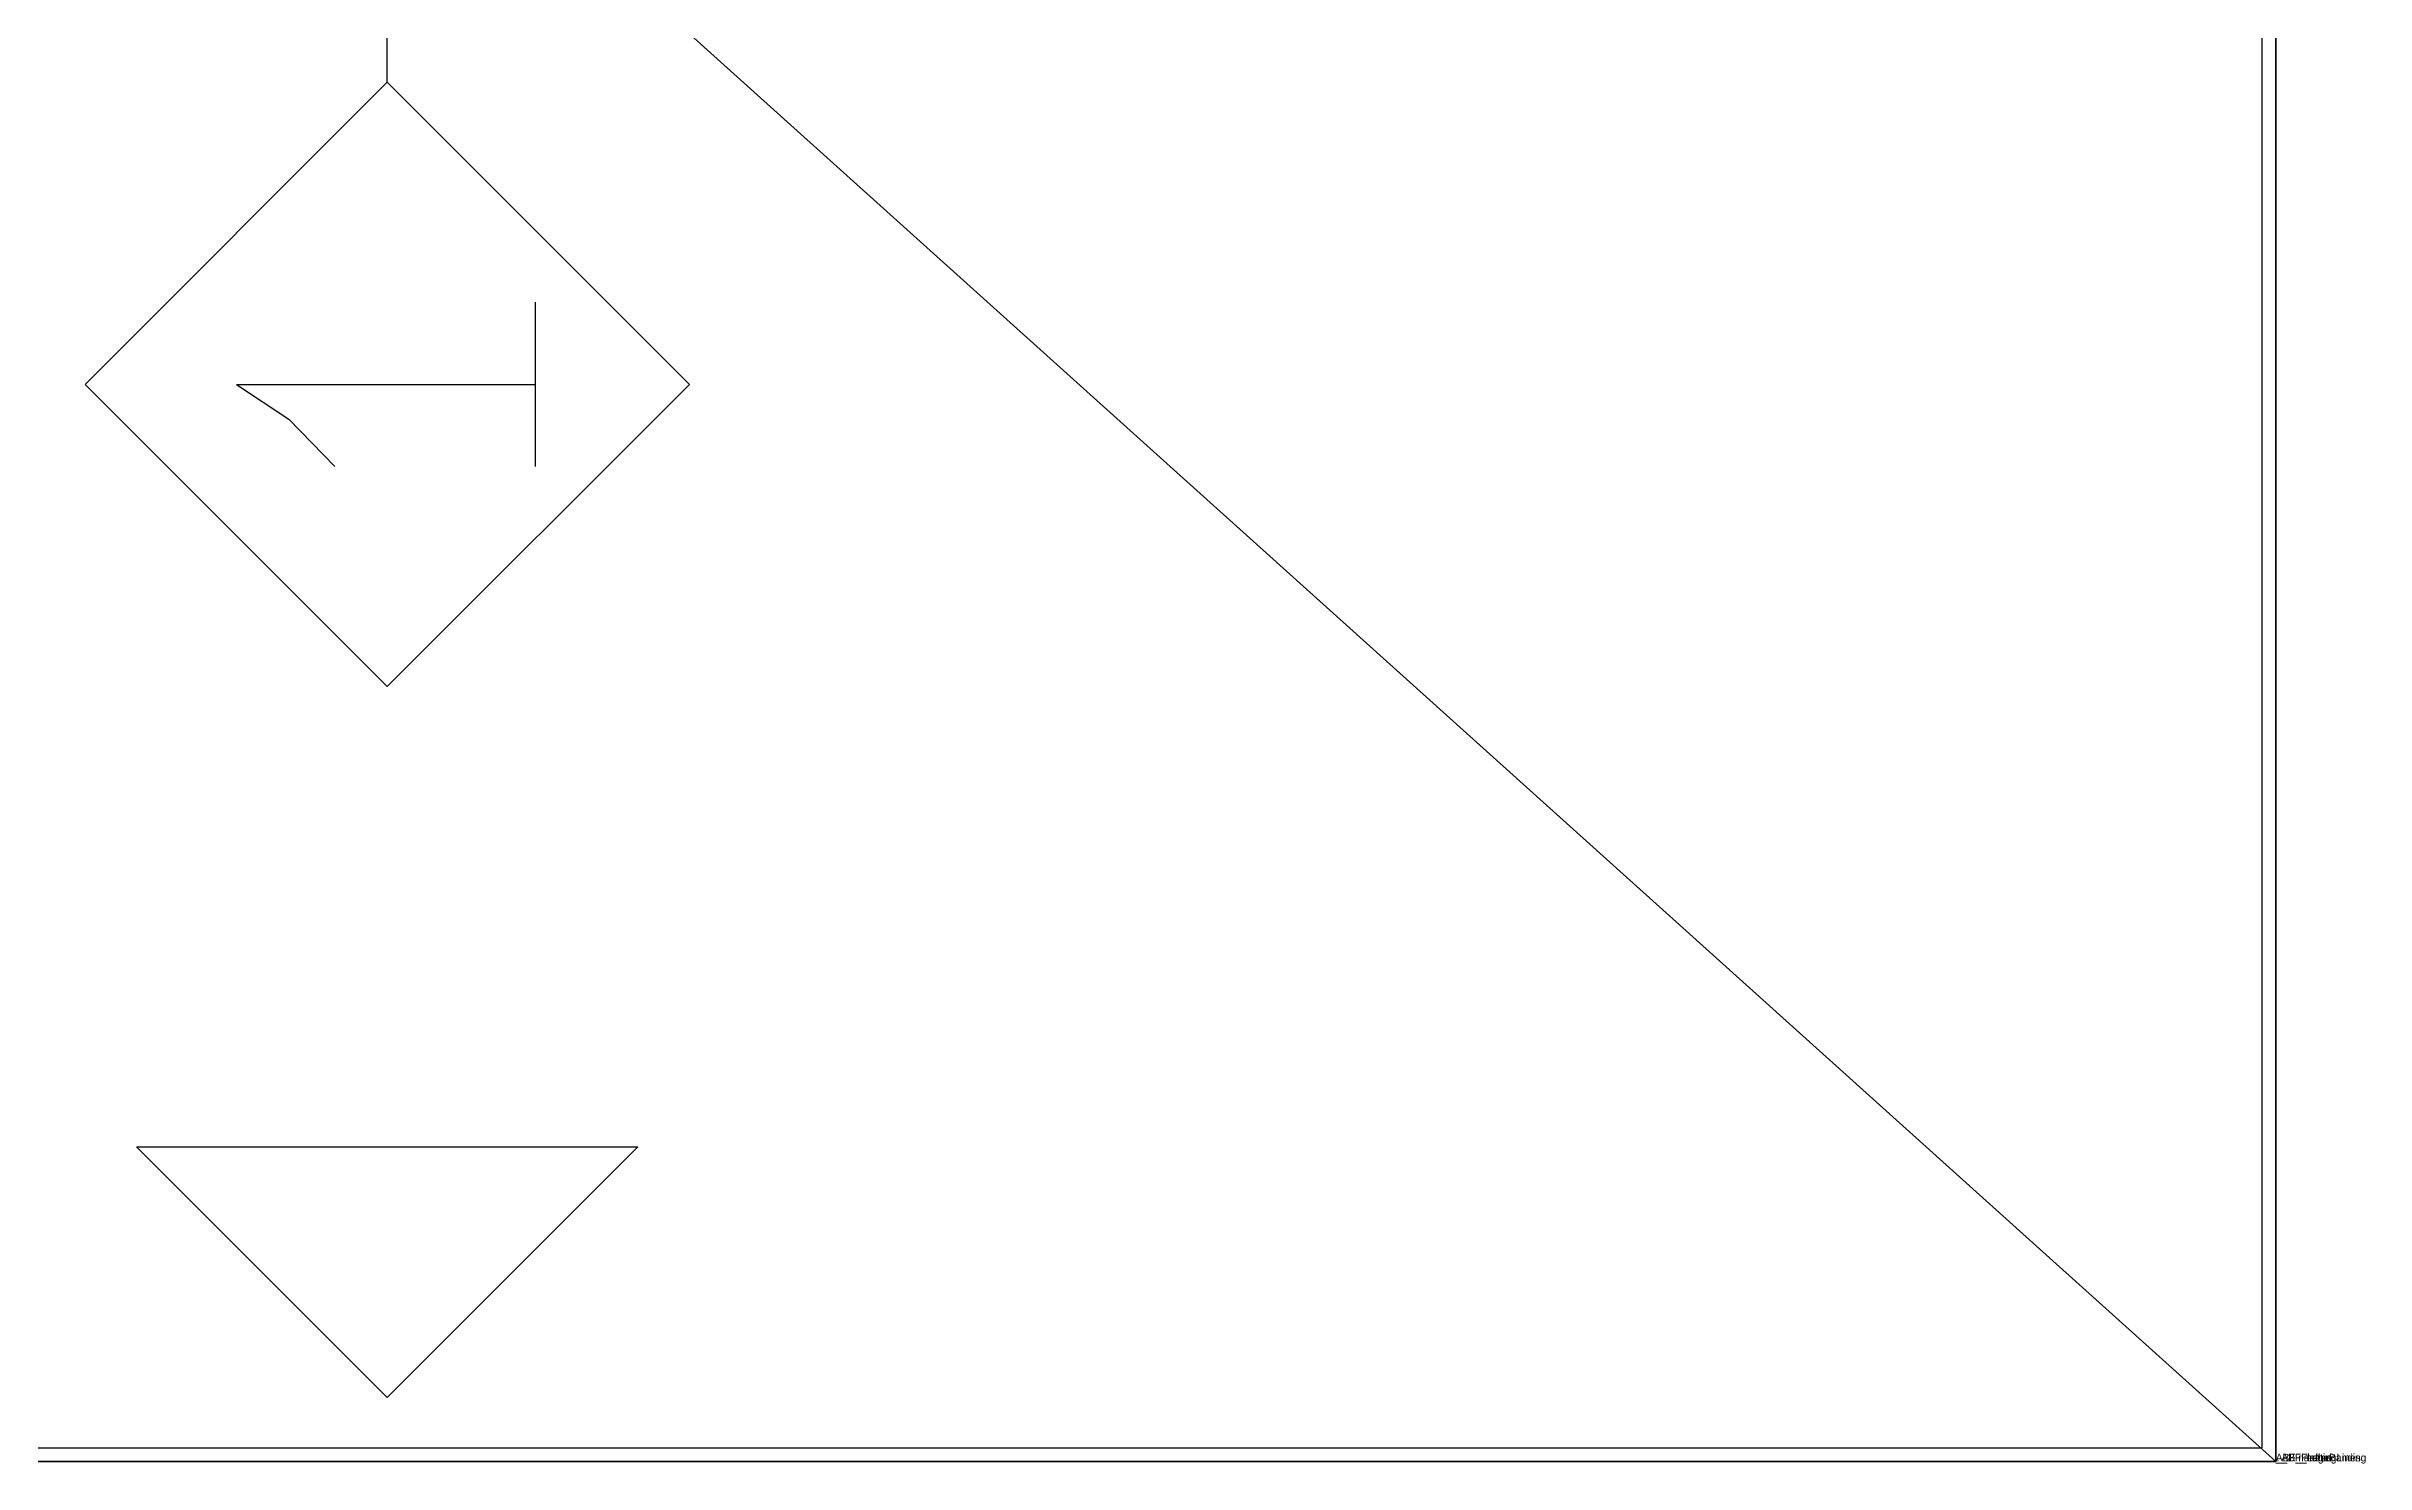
# Model space of a CAD drawing. Extents: x -4122 to 12, y -720 to 450.
# Drawn here: x -295.1 to 11.9, y -0.3 to 187.3 of the extents above; entities that cross this region are included whole.
import ezdxf

# ---------------------------------------------------------------- set-up
doc = ezdxf.new("R2010")
doc.units = 0
doc.header["$LTSCALE"] = 25.4
doc.layers.get('0').update_dxf_attribs({"linetype": 'CONTINUOUS'})
for name, color, linetype in [('ABF_CUTTINGLINES', 22, 'CONTINUOUS'), ('ABF_EDGEBANDING', 221, 'CONTINUOUS'), ('ABF_LABEL', 33, 'CONTINUOUS')]:
    doc.layers.add(name, color=color, linetype=linetype)

# ---------------------------------------------------------------- blocks, each defined once
blk = doc.blocks.new('GROUP15_1')
at = {"layer": 'ABF_LABEL', "color": 0}
for p, q in [((-10.51, 7.13), (-10.51, 16.91)), ((-10.51, 16.91), (-2.79, 16.91)), ((-2.79, 16.91), (-2.79, 7.13)), ((-0.29, 16.7), (1.01, 16.99)), ((-0.29, 15.03), (-0.29, 16.7)), ((1.01, 16.99), (2.69, 17.15)), ((2.68, 15.7), (1.34, 15.52)), ((3.62, 15.63), (2.68, 15.7)), ((2.69, 17.15), (4.39, 16.99)), ((4.39, 15.36), (3.62, 15.63)), ((4.39, 16.99), (5.64, 16.42)), ((5.64, 16.42), (6.43, 15.38)), ((9.01, 7.13), (9.01, 16.91)), ((9.01, 16.91), (10.65, 16.91)), ((10.65, 16.91), (10.65, 12.95)), ((15.09, 12.95), (15.09, 16.91)), ((15.09, 16.91), (16.73, 16.91)), ((16.73, 16.91), (16.73, 7.13)), ((18.43, 11.96), (19.68, 15.77)), ((19.68, 15.77), (22.96, 17.18)), ((21.75, 15.63), (20.91, 15.06)), ((22.86, 15.83), (21.75, 15.63)), ((23.98, 15.63), (22.86, 15.83)), ((22.96, 17.18), (24.57, 16.92)), ((24.72, 15.07), (23.98, 15.63)), ((24.57, 16.92), (25.8, 16.1)), ((25.8, 16.1), (26.6, 14.73)), ((29.62, 15.04), (29.68, 16.91)), ((29.68, 16.91), (36.12, 16.91)), ((36.12, 16.91), (36.12, 7.13)), ((38.51, 7.13), (38.51, 16.91)), ((38.51, 16.91), (40.15, 16.91)), ((40.15, 16.91), (40.15, 13.1)), ((-4.44, 15.49), (-8.87, 15.49)), ((-8.87, 15.49), (-8.87, 7.13)), ((-4.44, 7.13), (-4.44, 15.49)), ((-0.2, 15.03), (-0.29, 15.03)), ((1.34, 15.52), (-0.2, 15.03)), ((4.88, 14.82), (4.39, 15.36)), ((5.06, 13.88), (4.88, 14.82)), ((5.06, 13.57), (5.06, 13.88)), ((6.43, 15.38), (6.7, 13.82)), ((6.7, 13.82), (6.7, 7.13)), ((20.35, 14.2), (20.11, 13.11)), ((20.91, 15.06), (20.35, 14.2)), ((25.12, 14.26), (24.72, 15.07)), ((25.28, 13.11), (25.12, 14.26)), ((26.6, 14.73), (26.88, 12.74)), ((29.56, 13.34), (29.62, 15.04)), ((31.06, 14.13), (31.01, 12.92)), ((31.11, 15.53), (31.06, 14.13)), ((34.48, 15.53), (31.11, 15.53)), ((34.48, 7.13), (34.48, 15.53)), ((-52.36, 12.66), (-55.28, 8.26)), ((-52.36, 12.66), (-52.36, -12.45)), ((-1.09, 9.97), (-0.66, 11.7)), ((-0.66, 11.7), (0.7, 12.83)), ((0.7, 12.83), (2.64, 13.35)), ((2.12, 11.85), (1.04, 11.23)), ((3.57, 12.11), (2.12, 11.85)), ((2.64, 13.35), (5.06, 13.57)), ((5.06, 12.25), (3.57, 12.11)), ((5.06, 9.54), (5.06, 12.25)), ((10.65, 12.95), (15.09, 12.95)), ((19.72, 8.22), (18.43, 11.96)), ((20.11, 13.11), (25.28, 13.11)), ((26.88, 11.85), (20.11, 11.85)), ((20.11, 11.85), (20.96, 9.24)), ((26.88, 12.74), (26.88, 11.85)), ((29.27, 10.34), (29.56, 13.34)), ((31.01, 12.92), (30.83, 10.62)), ((40.15, 13.1), (41.98, 13.1)), ((41.38, 11.77), (40.15, 11.77)), ((40.15, 11.77), (40.15, 8.44)), ((42.72, 11.73), (41.38, 11.77)), ((41.98, 13.1), (43.69, 12.99)), ((43.56, 11.47), (42.72, 11.73)), ((43.69, 12.99), (44.9, 12.43)), ((44.9, 12.43), (45.66, 11.47)), ((-0.85, 8.72), (-1.09, 9.97)), ((1.04, 11.23), (0.61, 10.07)), ((0.61, 10.07), (1.08, 8.8)), ((15.09, 11.54), (10.65, 11.54)), ((10.65, 11.54), (10.65, 7.13)), ((15.09, 7.13), (15.09, 11.54)), ((28.63, 8.84), (29.27, 10.34)), ((30.83, 10.62), (30.51, 9.13)), ((44.06, 10.92), (43.56, 11.47)), ((44.22, 10.13), (44.06, 10.92)), ((44.06, 9.34), (44.22, 10.13)), ((45.92, 10.16), (45.63, 8.87)), ((45.66, 11.47), (45.92, 10.16)), ((-55.28, 8.26), (-59.25, 4.4)), ((-0.22, 7.73), (-0.85, 8.72)), ((1.08, 8.8), (2.47, 8.37)), ((2.47, 8.37), (3.88, 8.71)), ((3.88, 8.71), (5.06, 9.54)), ((5.06, 8.17), (4.52, 7.76)), ((5.06, 7.13), (5.06, 8.17)), ((23.35, 6.9), (19.72, 8.22)), ((20.96, 9.24), (23.34, 8.34)), ((23.34, 8.34), (24.4, 8.46)), ((24.4, 8.46), (25.34, 8.78)), ((25.34, 8.78), (26.1, 9.17)), ((26.1, 9.17), (26.6, 9.52)), ((26.6, 9.52), (26.7, 9.52)), ((26.7, 9.52), (26.7, 7.73)), ((27.49, 7.13), (27.49, 8.57)), ((27.49, 8.57), (27.58, 8.57)), ((27.58, 8.57), (27.7, 8.56)), ((27.7, 8.56), (27.86, 8.55)), ((27.86, 8.55), (28.27, 8.61)), ((28.27, 8.61), (28.63, 8.84)), ((30.09, 8.22), (29.56, 7.64)), ((30.51, 9.13), (30.09, 8.22)), ((40.15, 8.44), (41.35, 8.44)), ((41.35, 8.44), (42.7, 8.52)), ((42.7, 8.52), (43.53, 8.8)), ((43.53, 8.8), (44.06, 9.34)), ((44.86, 7.94), (43.62, 7.31)), ((45.63, 8.87), (44.86, 7.94)), ((-8.87, 7.13), (-10.51, 7.13)), ((-2.79, 7.13), (-4.44, 7.13)), ((0.73, 7.09), (-0.22, 7.73)), ((1.88, 6.86), (0.73, 7.09)), ((3.02, 6.98), (1.88, 6.86)), ((3.87, 7.33), (3.02, 6.98)), ((4.52, 7.76), (3.87, 7.33)), ((6.7, 7.13), (5.06, 7.13)), ((10.65, 7.13), (9.01, 7.13)), ((16.73, 7.13), (15.09, 7.13)), ((24.34, 6.97), (23.35, 6.9)), ((25.21, 7.17), (24.34, 6.97)), ((25.98, 7.44), (25.21, 7.17)), ((26.7, 7.73), (25.98, 7.44)), ((27.8, 7.12), (27.49, 7.13)), ((28.15, 7.11), (27.8, 7.12)), ((28.93, 7.24), (28.15, 7.11)), ((29.56, 7.64), (28.93, 7.24)), ((36.12, 7.13), (34.48, 7.13)), ((41.93, 7.13), (38.51, 7.13)), ((43.62, 7.31), (41.93, 7.13)), ((-26.95, 0), (59.97, 0)), ((6.49, -10.57), (8.95, -4.58)), ((8.95, -4.58), (11.61, -10.57)), ((14.53, -4.88), (17.96, -4.88)), ((14.53, -4.88), (14.53, -8.98)), ((19.51, -5.38), (17.96, -4.88)), ((20.29, -6.84), (19.51, -5.38)), ((22.27, -4.79), (22.27, -8.97)), ((22.27, -4.79), (27.81, -4.79)), ((19.55, -8.25), (20.29, -6.84)), ((14.53, -8.98), (14.53, -13.72)), ((14.53, -8.98), (17.96, -8.98)), ((17.96, -8.98), (19.55, -8.25)), ((17.96, -8.98), (20.04, -9.9)), ((22.27, -8.97), (27.09, -8.97)), ((22.27, -8.97), (22.27, -13.72)), ((5.21, -13.72), (6.49, -10.57)), ((6.49, -10.57), (11.61, -10.57)), ((11.61, -10.57), (13.01, -13.72)), ((20.74, -11.59), (19.76, -13.36)), ((20.04, -9.9), (20.74, -11.59)), ((-59.25, -12.45), (-52.36, -12.45)), ((-52.36, -12.45), (-45.44, -12.45)), ((17.96, -13.72), (19.76, -13.36)), ((14.53, -13.72), (17.96, -13.72))]:
    blk.add_line(p, q, dxfattribs=at)
for points in [[(-26.95, 0, 0), (-52.35, -25.4, 0), (-77.75, 0, 0), (-52.35, 25.4, 0), (-26.95, 0, 0)], [(59.97, 17.78, 0), (77.75, 0, 0), (59.97, -17.78, 0), (59.97, 17.78, 0)]]:
    blk.add_polyline3d(points, close=True, dxfattribs=at)
blk = doc.blocks.new('GROUP8_1')
at = {"layer": 'ABF_CUTTINGLINES', "color": 0}
blk.add_polyline3d([(-1.8, 1.8, 0), (-1.8, 448.2, 0), (-498.2, 448.2, 0), (-498.2, 1.8, 0), (-1.8, 1.8, 0)], close=True, dxfattribs=at)
blk = doc.blocks.new('GROUP9_2')
at = {"layer": 'ABF_EDGEBANDING', "color": 0}
blk.add_polyline3d([(-250, 8.44, 0), (-283.18, 41.62, 0), (-216.82, 41.62, 0), (-250, 8.44, 0)], close=True, dxfattribs=at)
blk = doc.blocks.new('_______2')
at = {"color": 0}
for p, q in [((0, 450, 18), (0, 0, 18)), ((0, 450), (0, 0)), ((0, 450, 18), (0, 0, 18)), ((0, 450), (0, 0)), ((0, 0, 18), (-500, 0, 18)), ((0, 0), (-500, 0)), ((0, 0, 18), (-500, 0, 18)), ((0, 0), (-500, 0)), ((0, 0, 18), (0, 0)), ((0, 0, 18), (0, 0))]:
    blk.add_line(p, q, dxfattribs=at)
at = {"layer": 'ABF_CUTTINGLINES', "color": 0}
ref = blk.add_blockref('GROUP8_1', (0, 0, 18), dxfattribs=at)
ref.add_attrib('Skp_GroupInstanceName', '_ABF_cuttingLines', (0, 0), dxfattribs={"layer": '0', "height": 1})
at = {"layer": 'ABF_EDGEBANDING', "color": 0}
ref = blk.add_blockref('GROUP9_2', (0, 0, 18), dxfattribs=at)
ref.add_attrib('Skp_GroupInstanceName', '_ABF_edgeBanding', (0, 0), dxfattribs={"layer": '0', "height": 1})
at = {"layer": 'ABF_LABEL', "color": 0}
ref = blk.add_blockref('GROUP15_1', (-250, 225, 18), dxfattribs=dict(at, xscale=1.574803149606299, yscale=1.574803149606299, rotation=90))
ref.add_attrib('Skp_GroupInstanceName', '_ABF_Label', (0, 0), dxfattribs={"layer": '0', "height": 1})
at = {"color": 7}
mesh = blk.add_polyface(dxfattribs=at)
corners = [(0, 0, 18), (-500, 450, 18), (-500, 0, 18), (0, 450, 18)]
mesh.append_faces([[corners[k] for k in face] for face in [(0, 1, 2), (1, 0, 3)]], dxfattribs={"vtx0": -1, "color": 7})
at = {"color": 0}
mesh = blk.add_polyface(dxfattribs=at)
corners = [(-500, 450), (0, 0), (-500, 0), (0, 450)]
mesh.append_faces([[corners[k] for k in face] for face in [(0, 1, 2), (1, 0, 3)]], dxfattribs={"vtx0": -1, "color": 0})
mesh = blk.add_polyface(dxfattribs=at)
corners = [(0, 450), (0, 0, 18), (0, 0), (0, 450, 18)]
mesh.append_faces([[corners[k] for k in face] for face in [(0, 1, 2), (1, 0, 3)]], dxfattribs={"vtx0": -1, "color": 0})
mesh = blk.add_polyface(dxfattribs=at)
corners = [(0, 0, 18), (-500, 0), (0, 0), (-500, 0, 18)]
mesh.append_faces([[corners[k] for k in face] for face in [(0, 1, 2), (1, 0, 3)]], dxfattribs={"vtx0": -1, "color": 0})
blk = doc.blocks.new('THICKNESS_18')
at = {"color": 0}
ref = blk.add_blockref('_______2', (0, 0), dxfattribs=at)
ref.add_attrib('Skp_GroupInstanceName', '__1. панель', (0, 0), dxfattribs={"height": 1})
blk = doc.blocks.new('GROUP6_1')

msp = doc.modelspace()

# ---------------------------------------------------------------- block references
at = {"color": 0}
ref = msp.add_blockref('THICKNESS_18', (0, 0), dxfattribs=at)
ref.add_attrib('Skp_ComponentInstanceName', 'ABF_Flatten', (0, 0), dxfattribs={"height": 0.2})
ref = msp.add_blockref('GROUP6_1', (0, 0), dxfattribs=at)
ref.add_attrib('Skp_GroupInstanceName', 'ABF_Flatten', (0, 0), dxfattribs={"height": 1})

doc.saveas('drawing.dxf')
